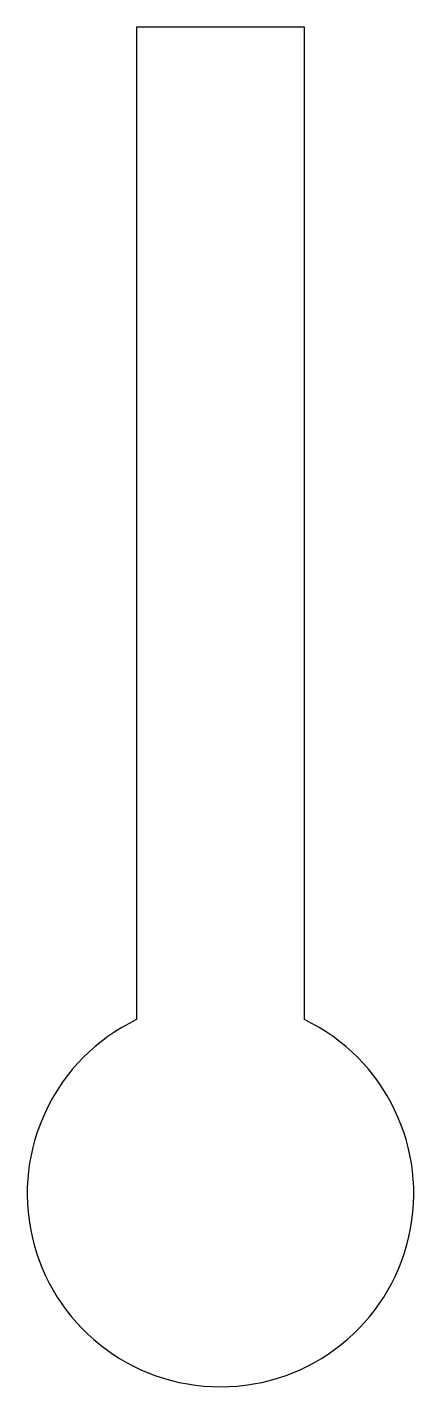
# Model space of a CAD drawing. Header units: millimetres. Extents: x -13.2 to 13.2, y -13.2 to 80.
import ezdxf

# ---------------------------------------------------------------- set-up
doc = ezdxf.new("R2010")
doc.units = ezdxf.units.MM

msp = doc.modelspace()

# ---------------------------------------------------------------- linework, layer by layer
at = {"color": 7, "linetype": 'Continuous', "lineweight": 25}
for p, q in [((5.75, 80), (-5.75, 80)), ((-5.75, 80), (-5.75, 11.937)), ((5.75, 11.937), (5.75, 80))]:
    msp.add_line(p, q, dxfattribs=at)
msp.add_arc((0, 0), 13.25, 115.71928, 64.28072, dxfattribs=at)

doc.saveas('drawing.dxf')
